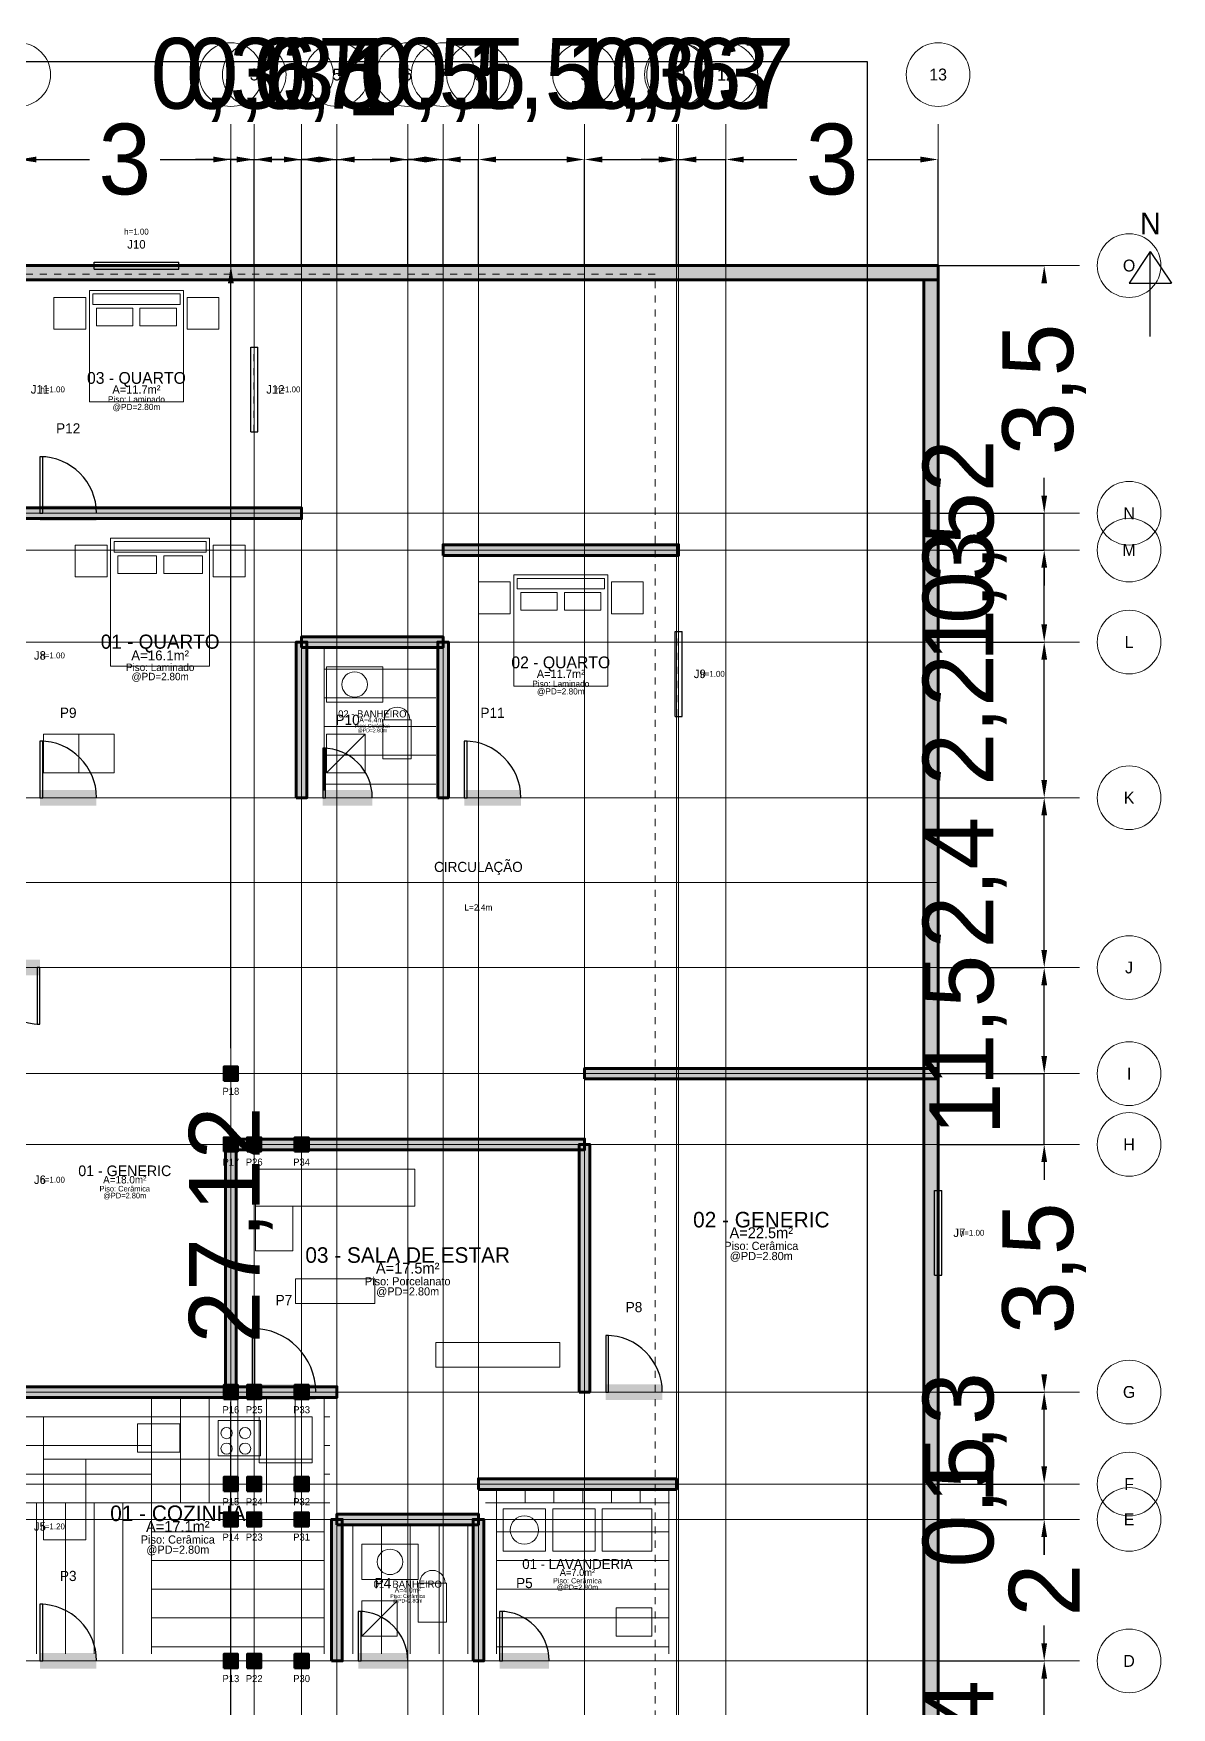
# Model space of a CAD drawing. Header units: metres. Extents: x -5.2 to 19.3, y -5.2 to 35.4.
# Drawn here: x 3.21 to 19.3, y 11.74 to 35.4 of the extents above; entities that cross this region are included whole.
import ezdxf

# ---------------------------------------------------------------- set-up
doc = ezdxf.new("R2010")
doc.units = ezdxf.units.M
doc.linetypes.add('DASHED', pattern=[0.2, 0.1, -0.1])
for name, color, linetype, lineweight in [('ANNOTATIONS', 8, 'Continuous', 13), ('DIMENSIONS', 8, 'Continuous', 13), ('DOORS', 7, 'Continuous', 25), ('FURNITURE', 9, 'Continuous', 13), ('GRID', 9, 'Continuous', 13), ('HATCH', 9, 'Continuous', 13), ('LOT', 8, 'Continuous', 25), ('NORTH', 7, 'Continuous', 25), ('SETBACKS', 9, 'DASHED', 13), ('STRUCTURE', 7, 'Continuous', 50), ('TEXT', 7, 'Continuous', 13), ('WALLS', 7, 'Continuous', 70), ('WINDOWS', 7, 'Continuous', 25)]:
    doc.layers.add(name, color=color, linetype=linetype, lineweight=lineweight)
doc.dimstyles.get("Standard").update_dxf_attribs({"dimtxt": 2.5, "dimasz": 2.5, "dimexe": 1.25, "dimexo": 0.625, "dimtad": 1, "dimcen": 2.5, "dimazin": 3, "dimtfac": 1, "dimtmove": 0, "dimatfit": 3})

# ---------------------------------------------------------------- blocks, each defined once
blk = doc.blocks.new('_CLOSEDFILLED')
at = {"color": 0, "linetype": 'BYBLOCK'}
blk.add_solid([(-1, 0.164), (0, 0), (-1, -0.164)], dxfattribs=at)
blk = doc.blocks.new('*D1')
for p, q in [((3, 32.12), (3, 33.62)), ((3.25, 33.62), (4, 33.62)), ((5, 33.62), (5.75, 33.62)), ((6, 32.12), (6, 33.62))]:
    blk.add_line(p, q)
at = {"layer": 'Defpoints'}
for p in [(3, 33.62), (3, 32.12), (6, 32.12)]:
    blk.add_point(p, dxfattribs=at)
at = {"layer": 'DIMENSIONS', "xscale": 0.25, "yscale": 0.25, "rotation": 180}
blk.add_blockref('_CLOSEDFILLED', (3, 33.62), dxfattribs=at)
at = {"layer": 'DIMENSIONS', "xscale": 0.25, "yscale": 0.25}
blk.add_blockref('_CLOSEDFILLED', (6, 33.62), dxfattribs=at)
at = {"layer": 'DIMENSIONS', "insert": (4.5, 33.62), "char_height": 1, "attachment_point": 5}
blk.add_mtext('3', dxfattribs=at)
blk = doc.blocks.new('*D2')
for p, q in [((5.75, 33.62), (5.5, 33.62)), ((6, 32.12), (6, 33.62)), ((6, 33.62), (6.33, 33.62)), ((6.33, 32.12), (6.33, 33.62)), ((6.58, 33.62), (6.83, 33.62))]:
    blk.add_line(p, q)
at = {"layer": 'Defpoints'}
for p in [(6, 33.62), (6, 32.12), (6.33, 32.12)]:
    blk.add_point(p, dxfattribs=at)
at = {"layer": 'DIMENSIONS', "xscale": 0.25, "yscale": 0.25}
blk.add_blockref('_CLOSEDFILLED', (6, 33.62), dxfattribs=at)
at = {"layer": 'DIMENSIONS', "xscale": 0.25, "yscale": 0.25, "rotation": 180}
blk.add_blockref('_CLOSEDFILLED', (6.33, 33.62), dxfattribs=at)
at = {"layer": 'DIMENSIONS', "insert": (6.165, 34.745), "char_height": 1, "attachment_point": 5}
blk.add_mtext('0,33', dxfattribs=at)
blk = doc.blocks.new('*D3')
for p, q in [((6.08, 33.62), (5.83, 33.62)), ((6.33, 32.12), (6.33, 33.62)), ((6.33, 33.62), (7, 33.62)), ((7, 32.12), (7, 33.62)), ((7.25, 33.62), (7.5, 33.62))]:
    blk.add_line(p, q)
at = {"layer": 'Defpoints'}
for p in [(6.33, 33.62), (6.33, 32.12), (7, 32.12)]:
    blk.add_point(p, dxfattribs=at)
at = {"layer": 'DIMENSIONS', "xscale": 0.25, "yscale": 0.25}
blk.add_blockref('_CLOSEDFILLED', (6.33, 33.62), dxfattribs=at)
at = {"layer": 'DIMENSIONS', "xscale": 0.25, "yscale": 0.25, "rotation": 180}
blk.add_blockref('_CLOSEDFILLED', (7, 33.62), dxfattribs=at)
at = {"layer": 'DIMENSIONS', "insert": (6.665, 34.745), "char_height": 1, "attachment_point": 5}
blk.add_mtext('0,67', dxfattribs=at)
blk = doc.blocks.new('*D4')
for p, q in [((6.75, 33.62), (6.5, 33.62)), ((7, 32.12), (7, 33.62)), ((7, 33.62), (7.5, 33.62)), ((7.5, 32.12), (7.5, 33.62)), ((7.75, 33.62), (8, 33.62))]:
    blk.add_line(p, q)
at = {"layer": 'Defpoints'}
for p in [(7, 33.62), (7, 32.12), (7.5, 32.12)]:
    blk.add_point(p, dxfattribs=at)
at = {"layer": 'DIMENSIONS', "xscale": 0.25, "yscale": 0.25}
blk.add_blockref('_CLOSEDFILLED', (7, 33.62), dxfattribs=at)
at = {"layer": 'DIMENSIONS', "xscale": 0.25, "yscale": 0.25, "rotation": 180}
blk.add_blockref('_CLOSEDFILLED', (7.5, 33.62), dxfattribs=at)
at = {"layer": 'DIMENSIONS', "insert": (7.25, 34.745), "char_height": 1, "attachment_point": 5}
blk.add_mtext('0,5', dxfattribs=at)
blk = doc.blocks.new('*D5')
for p, q in [((7.25, 33.62), (7, 33.62)), ((7.5, 32.12), (7.5, 33.62)), ((7.5, 33.62), (8.5, 33.62)), ((8.5, 32.12), (8.5, 33.62)), ((8.75, 33.62), (9, 33.62))]:
    blk.add_line(p, q)
at = {"layer": 'Defpoints'}
for p in [(7.5, 33.62), (7.5, 32.12), (8.5, 32.12)]:
    blk.add_point(p, dxfattribs=at)
at = {"layer": 'DIMENSIONS', "xscale": 0.25, "yscale": 0.25}
blk.add_blockref('_CLOSEDFILLED', (7.5, 33.62), dxfattribs=at)
at = {"layer": 'DIMENSIONS', "xscale": 0.25, "yscale": 0.25, "rotation": 180}
blk.add_blockref('_CLOSEDFILLED', (8.5, 33.62), dxfattribs=at)
at = {"layer": 'DIMENSIONS', "insert": (8, 34.745), "char_height": 1, "attachment_point": 5}
blk.add_mtext('1', dxfattribs=at)
blk = doc.blocks.new('*D6')
for p, q in [((8.25, 33.62), (8, 33.62)), ((8.5, 32.12), (8.5, 33.62)), ((8.5, 33.62), (9, 33.62)), ((9, 32.12), (9, 33.62)), ((9.25, 33.62), (9.5, 33.62))]:
    blk.add_line(p, q)
at = {"layer": 'Defpoints'}
for p in [(8.5, 33.62), (8.5, 32.12), (9, 32.12)]:
    blk.add_point(p, dxfattribs=at)
at = {"layer": 'DIMENSIONS', "xscale": 0.25, "yscale": 0.25}
blk.add_blockref('_CLOSEDFILLED', (8.5, 33.62), dxfattribs=at)
at = {"layer": 'DIMENSIONS', "xscale": 0.25, "yscale": 0.25, "rotation": 180}
blk.add_blockref('_CLOSEDFILLED', (9, 33.62), dxfattribs=at)
at = {"layer": 'DIMENSIONS', "insert": (8.75, 34.745), "char_height": 1, "attachment_point": 5}
blk.add_mtext('0,5', dxfattribs=at)
blk = doc.blocks.new('*D7')
for p, q in [((8.75, 33.62), (8.5, 33.62)), ((9, 32.12), (9, 33.62)), ((9, 33.62), (9.5, 33.62)), ((9.5, 32.12), (9.5, 33.62)), ((9.75, 33.62), (10, 33.62))]:
    blk.add_line(p, q)
at = {"layer": 'Defpoints'}
for p in [(9, 33.62), (9, 32.12), (9.5, 32.12)]:
    blk.add_point(p, dxfattribs=at)
at = {"layer": 'DIMENSIONS', "xscale": 0.25, "yscale": 0.25}
blk.add_blockref('_CLOSEDFILLED', (9, 33.62), dxfattribs=at)
at = {"layer": 'DIMENSIONS', "xscale": 0.25, "yscale": 0.25, "rotation": 180}
blk.add_blockref('_CLOSEDFILLED', (9.5, 33.62), dxfattribs=at)
at = {"layer": 'DIMENSIONS', "insert": (9.25, 34.745), "char_height": 1, "attachment_point": 5}
blk.add_mtext('0,5', dxfattribs=at)
blk = doc.blocks.new('*D8')
for p, q in [((9.5, 32.12), (9.5, 33.62)), ((9.75, 33.62), (10.75, 33.62)), ((11, 32.12), (11, 33.62))]:
    blk.add_line(p, q)
at = {"layer": 'Defpoints'}
for p in [(9.5, 33.62), (9.5, 32.12), (11, 32.12)]:
    blk.add_point(p, dxfattribs=at)
at = {"layer": 'DIMENSIONS', "xscale": 0.25, "yscale": 0.25, "rotation": 180}
blk.add_blockref('_CLOSEDFILLED', (9.5, 33.62), dxfattribs=at)
at = {"layer": 'DIMENSIONS', "xscale": 0.25, "yscale": 0.25}
blk.add_blockref('_CLOSEDFILLED', (11, 33.62), dxfattribs=at)
at = {"layer": 'DIMENSIONS', "insert": (10.25, 34.745), "char_height": 1, "attachment_point": 5}
blk.add_mtext('1,5', dxfattribs=at)
blk = doc.blocks.new('*D9')
for p, q in [((11, 32.12), (11, 33.62)), ((11.25, 33.62), (12.05, 33.62)), ((12.3, 32.12), (12.3, 33.62))]:
    blk.add_line(p, q)
at = {"layer": 'Defpoints'}
for p in [(11, 33.62), (11, 32.12), (12.3, 32.12)]:
    blk.add_point(p, dxfattribs=at)
at = {"layer": 'DIMENSIONS', "xscale": 0.25, "yscale": 0.25, "rotation": 180}
blk.add_blockref('_CLOSEDFILLED', (11, 33.62), dxfattribs=at)
at = {"layer": 'DIMENSIONS', "xscale": 0.25, "yscale": 0.25}
blk.add_blockref('_CLOSEDFILLED', (12.3, 33.62), dxfattribs=at)
at = {"layer": 'DIMENSIONS', "insert": (11.65, 34.745), "char_height": 1, "attachment_point": 5}
blk.add_mtext('1,3', dxfattribs=at)
blk = doc.blocks.new('*D10')
for p, q in [((12.05, 33.62), (11.8, 33.62)), ((12.3, 32.12), (12.3, 33.62)), ((12.3, 33.62), (12.33, 33.62)), ((12.33, 32.12), (12.33, 33.62)), ((12.58, 33.62), (12.83, 33.62))]:
    blk.add_line(p, q)
at = {"layer": 'Defpoints'}
for p in [(12.3, 33.62), (12.3, 32.12), (12.33, 32.12)]:
    blk.add_point(p, dxfattribs=at)
at = {"layer": 'DIMENSIONS', "xscale": 0.25, "yscale": 0.25}
blk.add_blockref('_CLOSEDFILLED', (12.3, 33.62), dxfattribs=at)
at = {"layer": 'DIMENSIONS', "xscale": 0.25, "yscale": 0.25, "rotation": 180}
blk.add_blockref('_CLOSEDFILLED', (12.33, 33.62), dxfattribs=at)
at = {"layer": 'DIMENSIONS', "insert": (12.315, 34.745), "char_height": 1, "attachment_point": 5}
blk.add_mtext('0,03', dxfattribs=at)
blk = doc.blocks.new('*D11')
for p, q in [((12.08, 33.62), (11.83, 33.62)), ((12.33, 32.12), (12.33, 33.62)), ((12.33, 33.62), (13, 33.62)), ((13, 32.12), (13, 33.62)), ((13.25, 33.62), (13.5, 33.62))]:
    blk.add_line(p, q)
at = {"layer": 'Defpoints'}
for p in [(12.33, 33.62), (12.33, 32.12), (13, 32.12)]:
    blk.add_point(p, dxfattribs=at)
at = {"layer": 'DIMENSIONS', "xscale": 0.25, "yscale": 0.25}
blk.add_blockref('_CLOSEDFILLED', (12.33, 33.62), dxfattribs=at)
at = {"layer": 'DIMENSIONS', "xscale": 0.25, "yscale": 0.25, "rotation": 180}
blk.add_blockref('_CLOSEDFILLED', (13, 33.62), dxfattribs=at)
at = {"layer": 'DIMENSIONS', "insert": (12.665, 34.745), "char_height": 1, "attachment_point": 5}
blk.add_mtext('0,67', dxfattribs=at)
blk = doc.blocks.new('*D12')
for p, q in [((13, 32.12), (13, 33.62)), ((13.25, 33.62), (14, 33.62)), ((15, 33.62), (15.75, 33.62)), ((16, 32.12), (16, 33.62))]:
    blk.add_line(p, q)
at = {"layer": 'Defpoints'}
for p in [(13, 33.62), (13, 32.12), (16, 32.12)]:
    blk.add_point(p, dxfattribs=at)
at = {"layer": 'DIMENSIONS', "xscale": 0.25, "yscale": 0.25, "rotation": 180}
blk.add_blockref('_CLOSEDFILLED', (13, 33.62), dxfattribs=at)
at = {"layer": 'DIMENSIONS', "xscale": 0.25, "yscale": 0.25}
blk.add_blockref('_CLOSEDFILLED', (16, 33.62), dxfattribs=at)
at = {"layer": 'DIMENSIONS', "insert": (14.5, 33.62), "char_height": 1, "attachment_point": 5}
blk.add_mtext('3', dxfattribs=at)
blk = doc.blocks.new('*D15')
for p, q in [((16, 12.4), (17.5, 12.4)), ((17.5, 10.25), (17.5, 12.15)), ((16, 10), (17.5, 10))]:
    blk.add_line(p, q)
at = {"layer": 'Defpoints'}
for p in [(16, 12.4), (16, 10), (17.5, 10)]:
    blk.add_point(p, dxfattribs=at)
at = {"layer": 'DIMENSIONS', "xscale": 0.25, "yscale": 0.25}
for p, rotation in [((17.5, 12.4), 90), ((17.5, 10), 270)]:
    blk.add_blockref('_CLOSEDFILLED', p, dxfattribs=dict(at, rotation=rotation))
at = {"layer": 'DIMENSIONS', "insert": (16.375, 11.2), "char_height": 1, "attachment_point": 5, "rotation": 90}
blk.add_mtext('2,4', dxfattribs=at)
blk = doc.blocks.new('*D16')
for p, q in [((16, 14.4), (17.5, 14.4)), ((17.5, 13.9), (17.5, 14.15)), ((17.5, 12.65), (17.5, 12.9)), ((16, 12.4), (17.5, 12.4))]:
    blk.add_line(p, q)
at = {"layer": 'Defpoints'}
for p in [(16, 14.4), (16, 12.4), (17.5, 12.4)]:
    blk.add_point(p, dxfattribs=at)
at = {"layer": 'DIMENSIONS', "xscale": 0.25, "yscale": 0.25}
for p, rotation in [((17.5, 14.4), 90), ((17.5, 12.4), 270)]:
    blk.add_blockref('_CLOSEDFILLED', p, dxfattribs=dict(at, rotation=rotation))
at = {"layer": 'DIMENSIONS', "insert": (17.5, 13.4), "char_height": 1, "attachment_point": 5, "rotation": 90}
blk.add_mtext('2', dxfattribs=at)
blk = doc.blocks.new('*D17')
for p, q in [((17.5, 15.15), (17.5, 15.4)), ((16, 14.9), (17.5, 14.9)), ((17.5, 14.4), (17.5, 14.9)), ((16, 14.4), (17.5, 14.4)), ((17.5, 14.15), (17.5, 13.9))]:
    blk.add_line(p, q)
at = {"layer": 'Defpoints'}
for p in [(16, 14.9), (16, 14.4), (17.5, 14.4)]:
    blk.add_point(p, dxfattribs=at)
at = {"layer": 'DIMENSIONS', "xscale": 0.25, "yscale": 0.25}
for p, rotation in [((17.5, 14.9), 270), ((17.5, 14.4), 90)]:
    blk.add_blockref('_CLOSEDFILLED', p, dxfattribs=dict(at, rotation=rotation))
at = {"layer": 'DIMENSIONS', "insert": (16.375, 14.65), "char_height": 1, "attachment_point": 5, "rotation": 90}
blk.add_mtext('0,5', dxfattribs=at)
blk = doc.blocks.new('*D18')
for p, q in [((16, 16.2), (17.5, 16.2)), ((17.5, 15.15), (17.5, 15.95)), ((16, 14.9), (17.5, 14.9))]:
    blk.add_line(p, q)
at = {"layer": 'Defpoints'}
for p in [(16, 16.2), (16, 14.9), (17.5, 14.9)]:
    blk.add_point(p, dxfattribs=at)
at = {"layer": 'DIMENSIONS', "xscale": 0.25, "yscale": 0.25}
for p, rotation in [((17.5, 16.2), 90), ((17.5, 14.9), 270)]:
    blk.add_blockref('_CLOSEDFILLED', p, dxfattribs=dict(at, rotation=rotation))
at = {"layer": 'DIMENSIONS', "insert": (16.375, 15.55), "char_height": 1, "attachment_point": 5, "rotation": 90}
blk.add_mtext('1,3', dxfattribs=at)
blk = doc.blocks.new('*D19')
for p, q in [((16, 19.7), (17.5, 19.7)), ((16, 16.2), (17.5, 16.2))]:
    blk.add_line(p, q)
at = {"layer": 'Defpoints'}
for p in [(16, 19.7), (16, 16.2), (17.5, 16.2)]:
    blk.add_point(p, dxfattribs=at)
at = {"layer": 'DIMENSIONS', "xscale": 0.25, "yscale": 0.25}
for p, rotation in [((17.5, 19.7), 90), ((17.5, 16.2), 270)]:
    blk.add_blockref('_CLOSEDFILLED', p, dxfattribs=dict(at, rotation=rotation))
at = {"layer": 'DIMENSIONS', "insert": (17.5, 17.95), "char_height": 1, "attachment_point": 5, "rotation": 90}
blk.add_mtext('3,5', dxfattribs=at)
blk = doc.blocks.new('*D20')
for p, q in [((17.5, 20.95), (17.5, 21.2)), ((16, 20.7), (17.5, 20.7)), ((17.5, 19.7), (17.5, 20.7)), ((16, 19.7), (17.5, 19.7)), ((17.5, 19.45), (17.5, 19.2))]:
    blk.add_line(p, q)
at = {"layer": 'Defpoints'}
for p in [(16, 20.7), (16, 19.7), (17.5, 19.7)]:
    blk.add_point(p, dxfattribs=at)
at = {"layer": 'DIMENSIONS', "xscale": 0.25, "yscale": 0.25}
for p, rotation in [((17.5, 20.7), 270), ((17.5, 19.7), 90)]:
    blk.add_blockref('_CLOSEDFILLED', p, dxfattribs=dict(at, rotation=rotation))
at = {"layer": 'DIMENSIONS', "insert": (16.375, 20.2), "char_height": 1, "attachment_point": 5, "rotation": 90}
blk.add_mtext('1', dxfattribs=at)
blk = doc.blocks.new('*D21')
for p, q in [((16, 22.2), (17.5, 22.2)), ((17.5, 20.95), (17.5, 21.95)), ((16, 20.7), (17.5, 20.7))]:
    blk.add_line(p, q)
at = {"layer": 'Defpoints'}
for p in [(16, 22.2), (16, 20.7), (17.5, 20.7)]:
    blk.add_point(p, dxfattribs=at)
at = {"layer": 'DIMENSIONS', "xscale": 0.25, "yscale": 0.25}
for p, rotation in [((17.5, 22.2), 90), ((17.5, 20.7), 270)]:
    blk.add_blockref('_CLOSEDFILLED', p, dxfattribs=dict(at, rotation=rotation))
at = {"layer": 'DIMENSIONS', "insert": (16.375, 21.45), "char_height": 1, "attachment_point": 5, "rotation": 90}
blk.add_mtext('1,5', dxfattribs=at)
blk = doc.blocks.new('*D22')
for p, q in [((16, 24.6), (17.5, 24.6)), ((17.5, 22.45), (17.5, 24.35)), ((16, 22.2), (17.5, 22.2))]:
    blk.add_line(p, q)
at = {"layer": 'Defpoints'}
for p in [(16, 24.6), (16, 22.2), (17.5, 22.2)]:
    blk.add_point(p, dxfattribs=at)
at = {"layer": 'DIMENSIONS', "xscale": 0.25, "yscale": 0.25}
for p, rotation in [((17.5, 24.6), 90), ((17.5, 22.2), 270)]:
    blk.add_blockref('_CLOSEDFILLED', p, dxfattribs=dict(at, rotation=rotation))
at = {"layer": 'DIMENSIONS', "insert": (16.375, 23.4), "char_height": 1, "attachment_point": 5, "rotation": 90}
blk.add_mtext('2,4', dxfattribs=at)
blk = doc.blocks.new('*D23')
for p, q in [((16, 26.8), (17.5, 26.8)), ((17.5, 24.85), (17.5, 26.55)), ((16, 24.6), (17.5, 24.6))]:
    blk.add_line(p, q)
at = {"layer": 'Defpoints'}
for p in [(16, 26.8), (16, 24.6), (17.5, 24.6)]:
    blk.add_point(p, dxfattribs=at)
at = {"layer": 'DIMENSIONS', "xscale": 0.25, "yscale": 0.25}
for p, rotation in [((17.5, 26.8), 90), ((17.5, 24.6), 270)]:
    blk.add_blockref('_CLOSEDFILLED', p, dxfattribs=dict(at, rotation=rotation))
at = {"layer": 'DIMENSIONS', "insert": (16.375, 25.7), "char_height": 1, "attachment_point": 5, "rotation": 90}
blk.add_mtext('2,2', dxfattribs=at)
blk = doc.blocks.new('*D24')
for p, q in [((16, 28.1), (17.5, 28.1)), ((17.5, 27.05), (17.5, 27.85)), ((16, 26.8), (17.5, 26.8))]:
    blk.add_line(p, q)
at = {"layer": 'Defpoints'}
for p in [(16, 28.1), (16, 26.8), (17.5, 26.8)]:
    blk.add_point(p, dxfattribs=at)
at = {"layer": 'DIMENSIONS', "xscale": 0.25, "yscale": 0.25}
for p, rotation in [((17.5, 28.1), 90), ((17.5, 26.8), 270)]:
    blk.add_blockref('_CLOSEDFILLED', p, dxfattribs=dict(at, rotation=rotation))
at = {"layer": 'DIMENSIONS', "insert": (16.375, 27.45), "char_height": 1, "attachment_point": 5, "rotation": 90}
blk.add_mtext('1,3', dxfattribs=at)
blk = doc.blocks.new('*D25')
for p, q in [((17.5, 28.87), (17.5, 29.12)), ((16, 28.62), (17.5, 28.62)), ((17.5, 28.1), (17.5, 28.62)), ((16, 28.1), (17.5, 28.1)), ((17.5, 27.85), (17.5, 27.6))]:
    blk.add_line(p, q)
at = {"layer": 'Defpoints'}
for p in [(16, 28.62), (16, 28.1), (17.5, 28.1)]:
    blk.add_point(p, dxfattribs=at)
at = {"layer": 'DIMENSIONS', "xscale": 0.25, "yscale": 0.25}
for p, rotation in [((17.5, 28.62), 270), ((17.5, 28.1), 90)]:
    blk.add_blockref('_CLOSEDFILLED', p, dxfattribs=dict(at, rotation=rotation))
at = {"layer": 'DIMENSIONS', "insert": (16.375, 28.36), "char_height": 1, "attachment_point": 5, "rotation": 90}
blk.add_mtext('0,52', dxfattribs=at)
blk = doc.blocks.new('*D26')
for p, q in [((16, 32.12), (17.5, 32.12)), ((16, 28.62), (17.5, 28.62))]:
    blk.add_line(p, q)
at = {"layer": 'Defpoints'}
for p in [(16, 32.12), (16, 28.62), (17.5, 28.62)]:
    blk.add_point(p, dxfattribs=at)
at = {"layer": 'DIMENSIONS', "xscale": 0.25, "yscale": 0.25}
for p, rotation in [((17.5, 32.12), 90), ((17.5, 28.62), 270)]:
    blk.add_blockref('_CLOSEDFILLED', p, dxfattribs=dict(at, rotation=rotation))
at = {"layer": 'DIMENSIONS', "insert": (17.5, 30.37), "char_height": 1, "attachment_point": 5, "rotation": 90}
blk.add_mtext('3,5', dxfattribs=at)
blk = doc.blocks.new('*D28')
for p, q in [((3, 32.12), (6, 32.12)), ((6, 21.06), (6, 31.87)), ((6, 5.25), (6, 16.06)), ((3, 5), (6, 5))]:
    blk.add_line(p, q)
at = {"layer": 'Defpoints'}
for p in [(3, 32.12), (3, 5), (6, 5)]:
    blk.add_point(p, dxfattribs=at)
at = {"layer": 'DIMENSIONS', "xscale": 0.25, "yscale": 0.25}
for p, rotation in [((6, 32.12), 90), ((6, 5), 270)]:
    blk.add_blockref('_CLOSEDFILLED', p, dxfattribs=dict(at, rotation=rotation))
at = {"layer": 'DIMENSIONS', "insert": (6, 18.56), "char_height": 1, "attachment_point": 5, "rotation": 90}
blk.add_mtext('27,12', dxfattribs=at)

msp = doc.modelspace()

# ---------------------------------------------------------------- hatches: boundary and pattern name
at = {"layer": 'DOORS'}
h = msp.add_hatch(color=7, dxfattribs=at)
h.dxf.hatch_style = 1
h.paths.add_polyline_path([(3.3, 28.51), (4.1, 28.51), (4.1, 28.73), (3.3, 28.73)])
h = msp.add_hatch(color=7, dxfattribs=at)
h.dxf.hatch_style = 1
h.paths.add_polyline_path([(3.3, 24.49), (4.1, 24.49), (4.1, 24.71), (3.3, 24.71)])
h = msp.add_hatch(color=7, dxfattribs=at)
h.dxf.hatch_style = 1
h.paths.add_polyline_path([(7.3, 24.49), (8, 24.49), (8, 24.71), (7.3, 24.71)])
h = msp.add_hatch(color=7, dxfattribs=at)
h.dxf.hatch_style = 1
h.paths.add_polyline_path([(9.3, 24.49), (10.1, 24.49), (10.1, 24.71), (9.3, 24.71)])
h = msp.add_hatch(color=7, dxfattribs=at)
h.dxf.hatch_style = 1
h.paths.add_polyline_path([(2.5, 22.09), (3.3, 22.09), (3.3, 22.31), (2.5, 22.31)])
h = msp.add_hatch(color=7, dxfattribs=at)
h.dxf.hatch_style = 1
h.paths.add_polyline_path([(6.3, 16.09), (7.2, 16.09), (7.2, 16.31), (6.3, 16.31)])
h = msp.add_hatch(color=7, dxfattribs=at)
h.dxf.hatch_style = 1
h.paths.add_polyline_path([(11.3, 16.09), (12.1, 16.09), (12.1, 16.31), (11.3, 16.31)])
h = msp.add_hatch(color=7, dxfattribs=at)
h.dxf.hatch_style = 1
h.paths.add_polyline_path([(3.3, 12.29), (4.1, 12.29), (4.1, 12.51), (3.3, 12.51)])
h = msp.add_hatch(color=7, dxfattribs=at)
h.dxf.hatch_style = 1
h.paths.add_polyline_path([(7.8, 12.29), (8.5, 12.29), (8.5, 12.51), (7.8, 12.51)])
h = msp.add_hatch(color=7, dxfattribs=at)
h.dxf.hatch_style = 1
h.paths.add_polyline_path([(9.8, 12.29), (10.5, 12.29), (10.5, 12.51), (9.8, 12.51)])
at = {"layer": 'HATCH'}
h = msp.add_hatch(dxfattribs=at)
h.set_pattern_fill('AR-PARQ1', scale=0.008)
h.paths.add_polyline_path([(7.1, 24.7), (8.9, 24.7), (8.9, 26.7), (7.1, 26.7)])
h = msp.add_hatch(dxfattribs=at)
h.set_pattern_fill('AR-PARQ1', scale=0.008)
h.paths.add_polyline_path([(3.1, 12.5), (7.4, 12.5), (7.4, 16.1), (3.1, 16.1)])
h = msp.add_hatch(dxfattribs=at)
h.set_pattern_fill('AR-PARQ1', scale=0.008)
h.paths.add_polyline_path([(9.6, 12.5), (12.2, 12.5), (12.2, 14.8), (9.6, 14.8)])
h = msp.add_hatch(dxfattribs=at)
h.set_pattern_fill('AR-PARQ1', scale=0.008)
h.paths.add_polyline_path([(7.6, 12.5), (9.4, 12.5), (9.4, 14.3), (7.6, 14.3)])
at = {"layer": 'STRUCTURE'}
h = msp.add_hatch(color=7, dxfattribs=at)
h.dxf.hatch_style = 1
h.paths.add_polyline_path([(5.9, 20.6), (6.1, 20.6), (6.1, 20.8), (5.9, 20.8)])
h = msp.add_hatch(color=7, dxfattribs=at)
h.dxf.hatch_style = 1
h.paths.add_polyline_path([(5.9, 19.6), (6.1, 19.6), (6.1, 19.8), (5.9, 19.8)])
h = msp.add_hatch(color=7, dxfattribs=at)
h.dxf.hatch_style = 1
h.paths.add_polyline_path([(6.23, 19.6), (6.43, 19.6), (6.43, 19.8), (6.23, 19.8)])
h = msp.add_hatch(color=7, dxfattribs=at)
h.dxf.hatch_style = 1
h.paths.add_polyline_path([(6.9, 19.6), (7.1, 19.6), (7.1, 19.8), (6.9, 19.8)])
h = msp.add_hatch(color=7, dxfattribs=at)
h.dxf.hatch_style = 1
h.paths.add_polyline_path([(5.9, 16.1), (6.1, 16.1), (6.1, 16.3), (5.9, 16.3)])
h = msp.add_hatch(color=7, dxfattribs=at)
h.dxf.hatch_style = 1
h.paths.add_polyline_path([(6.23, 16.1), (6.43, 16.1), (6.43, 16.3), (6.23, 16.3)])
h = msp.add_hatch(color=7, dxfattribs=at)
h.dxf.hatch_style = 1
h.paths.add_polyline_path([(6.9, 16.1), (7.1, 16.1), (7.1, 16.3), (6.9, 16.3)])
h = msp.add_hatch(color=7, dxfattribs=at)
h.dxf.hatch_style = 1
h.paths.add_polyline_path([(5.9, 14.8), (6.1, 14.8), (6.1, 15), (5.9, 15)])
h = msp.add_hatch(color=7, dxfattribs=at)
h.dxf.hatch_style = 1
h.paths.add_polyline_path([(6.23, 14.8), (6.43, 14.8), (6.43, 15), (6.23, 15)])
h = msp.add_hatch(color=7, dxfattribs=at)
h.dxf.hatch_style = 1
h.paths.add_polyline_path([(6.9, 14.8), (7.1, 14.8), (7.1, 15), (6.9, 15)])
h = msp.add_hatch(color=7, dxfattribs=at)
h.dxf.hatch_style = 1
h.paths.add_polyline_path([(5.9, 14.3), (6.1, 14.3), (6.1, 14.5), (5.9, 14.5)])
h = msp.add_hatch(color=7, dxfattribs=at)
h.dxf.hatch_style = 1
h.paths.add_polyline_path([(6.23, 14.3), (6.43, 14.3), (6.43, 14.5), (6.23, 14.5)])
h = msp.add_hatch(color=7, dxfattribs=at)
h.dxf.hatch_style = 1
h.paths.add_polyline_path([(6.9, 14.3), (7.1, 14.3), (7.1, 14.5), (6.9, 14.5)])
h = msp.add_hatch(color=7, dxfattribs=at)
h.dxf.hatch_style = 1
h.paths.add_polyline_path([(5.9, 12.3), (6.1, 12.3), (6.1, 12.5), (5.9, 12.5)])
h = msp.add_hatch(color=7, dxfattribs=at)
h.dxf.hatch_style = 1
h.paths.add_polyline_path([(6.23, 12.3), (6.43, 12.3), (6.43, 12.5), (6.23, 12.5)])
h = msp.add_hatch(color=7, dxfattribs=at)
h.dxf.hatch_style = 1
h.paths.add_polyline_path([(6.9, 12.3), (7.1, 12.3), (7.1, 12.5), (6.9, 12.5)])
at = {"layer": 'WALLS'}
h = msp.add_hatch(color=7, dxfattribs=at)
h.dxf.hatch_style = 1
h.paths.add_polyline_path([(3, 31.92), (16, 31.92), (16, 32.12), (3, 32.12)])
h = msp.add_hatch(color=7, dxfattribs=at)
h.dxf.hatch_style = 1
h.paths.add_polyline_path([(15.8, 5.2), (16, 5.2), (16, 31.92), (15.8, 31.92)])
h = msp.add_hatch(color=7, dxfattribs=at)
h.dxf.hatch_style = 1
h.paths.add_polyline_path([(3, 28.545), (7, 28.545), (7, 28.695), (3, 28.695)])
h = msp.add_hatch(color=7, dxfattribs=at)
h.dxf.hatch_style = 1
h.paths.add_polyline_path([(9, 28.025), (12.33, 28.025), (12.33, 28.175), (9, 28.175)])
h = msp.add_hatch(color=7, dxfattribs=at)
h.dxf.hatch_style = 1
h.paths.add_polyline_path([(6.925, 24.6), (7.075, 24.6), (7.075, 26.8), (6.925, 26.8)])
h = msp.add_hatch(color=7, dxfattribs=at)
h.dxf.hatch_style = 1
h.paths.add_polyline_path([(7, 26.725), (9, 26.725), (9, 26.875), (7, 26.875)])
h = msp.add_hatch(color=7, dxfattribs=at)
h.dxf.hatch_style = 1
h.paths.add_polyline_path([(8.925, 24.6), (9.075, 24.6), (9.075, 26.8), (8.925, 26.8)])
h = msp.add_hatch(color=7, dxfattribs=at)
h.dxf.hatch_style = 1
h.paths.add_polyline_path([(11, 20.625), (16, 20.625), (16, 20.775), (11, 20.775)])
h = msp.add_hatch(color=7, dxfattribs=at)
h.dxf.hatch_style = 1
h.paths.add_polyline_path([(5.925, 16.2), (6.075, 16.2), (6.075, 19.7), (5.925, 19.7)])
h = msp.add_hatch(color=7, dxfattribs=at)
h.dxf.hatch_style = 1
h.paths.add_polyline_path([(6, 19.625), (11, 19.625), (11, 19.775), (6, 19.775)])
h = msp.add_hatch(color=7, dxfattribs=at)
h.dxf.hatch_style = 1
h.paths.add_polyline_path([(10.925, 16.2), (11.075, 16.2), (11.075, 19.7), (10.925, 19.7)])
h = msp.add_hatch(color=7, dxfattribs=at)
h.dxf.hatch_style = 1
h.paths.add_polyline_path([(3, 16.125), (7.5, 16.125), (7.5, 16.275), (3, 16.275)])
h = msp.add_hatch(color=7, dxfattribs=at)
h.dxf.hatch_style = 1
h.paths.add_polyline_path([(9.5, 14.825), (12.3, 14.825), (12.3, 14.975), (9.5, 14.975)])
h = msp.add_hatch(color=7, dxfattribs=at)
h.dxf.hatch_style = 1
h.paths.add_polyline_path([(7.5, 14.325), (9.5, 14.325), (9.5, 14.475), (7.5, 14.475)])
h = msp.add_hatch(color=7, dxfattribs=at)
h.dxf.hatch_style = 1
h.paths.add_polyline_path([(7.425, 12.4), (7.575, 12.4), (7.575, 14.4), (7.425, 14.4)])
h = msp.add_hatch(color=7, dxfattribs=at)
h.dxf.hatch_style = 1
h.paths.add_polyline_path([(9.425, 12.4), (9.575, 12.4), (9.575, 14.4), (9.425, 14.4)])

# ---------------------------------------------------------------- linework, layer by layer
at = {"layer": 'DOORS'}
for points in [[(3.3, 28.62), (3.34, 28.62), (3.34, 29.42), (3.3, 29.42)], [(3.3, 24.6), (3.34, 24.6), (3.34, 25.4), (3.3, 25.4)], [(9.3, 24.6), (9.34, 24.6), (9.34, 25.4), (9.3, 25.4)], [(7.3, 24.6), (7.34, 24.6), (7.34, 25.3), (7.3, 25.3)], [(3.26, 21.4), (3.3, 21.4), (3.3, 22.2), (3.26, 22.2)], [(6.3, 16.2), (6.34, 16.2), (6.34, 17.1), (6.3, 17.1)], [(11.3, 16.2), (11.34, 16.2), (11.34, 17), (11.3, 17)], [(3.3, 12.4), (3.34, 12.4), (3.34, 13.2), (3.3, 13.2)], [(7.8, 12.4), (7.84, 12.4), (7.84, 13.1), (7.8, 13.1)], [(9.8, 12.4), (9.84, 12.4), (9.84, 13.1), (9.8, 13.1)]]:
    msp.add_lwpolyline(points, close=True, dxfattribs=at)
for centre, radius, start, end in [((3.3, 28.62), 0.8, 0, 90), ((3.3, 24.6), 0.8, 0, 90), ((9.3, 24.6), 0.8, 0, 90), ((7.3, 24.6), 0.7, 0, 90), ((3.3, 22.2), 0.8, 180, 270), ((6.3, 16.2), 0.9, 0, 90), ((11.3, 16.2), 0.8, 0, 90), ((3.3, 12.4), 0.8, 0, 90), ((7.8, 12.4), 0.7, 0, 90), ((9.8, 12.4), 0.7, 0, 90)]:
    msp.add_arc(centre, radius, start, end, dxfattribs=at)
at = {"layer": 'FURNITURE'}
for p, q in [((3.85, 24.95), (3.85, 25.5)), ((7.35, 24.95), (7.9, 25.5)), ((7.85, 12.75), (8.35, 13.25))]:
    msp.add_line(p, q, dxfattribs=at)
for points in [[(3.999, 30.195), (5.331, 30.195), (5.331, 31.77), (3.999, 31.77)], [(4.049, 31.57), (5.281, 31.57), (5.281, 31.72), (4.049, 31.72)], [(3.499, 31.22), (3.949, 31.22), (3.949, 31.67), (3.499, 31.67)], [(4.099, 31.27), (4.615, 31.27), (4.615, 31.52), (4.099, 31.52)], [(4.715, 31.27), (5.231, 31.27), (5.231, 31.52), (4.715, 31.52)], [(5.381, 31.22), (5.831, 31.22), (5.831, 31.67), (5.381, 31.67)], [(3.8, 27.72), (4.25, 27.72), (4.25, 28.17), (3.8, 28.17)], [(4.3, 26.461), (5.7, 26.461), (5.7, 28.27), (4.3, 28.27)], [(4.35, 28.07), (5.65, 28.07), (5.65, 28.22), (4.35, 28.22)], [(5.75, 27.72), (6.2, 27.72), (6.2, 28.17), (5.75, 28.17)], [(4.4, 27.77), (4.95, 27.77), (4.95, 28.02), (4.4, 28.02)], [(5.05, 27.77), (5.6, 27.77), (5.6, 28.02), (5.05, 28.02)], [(9.999, 26.175), (11.331, 26.175), (11.331, 27.75), (9.999, 27.75)], [(10.049, 27.55), (11.281, 27.55), (11.281, 27.7), (10.049, 27.7)], [(9.499, 27.2), (9.949, 27.2), (9.949, 27.65), (9.499, 27.65)], [(10.099, 27.25), (10.615, 27.25), (10.615, 27.5), (10.099, 27.5)], [(10.715, 27.25), (11.231, 27.25), (11.231, 27.5), (10.715, 27.5)], [(11.381, 27.2), (11.831, 27.2), (11.831, 27.65), (11.381, 27.65)], [(7.35, 25.95), (8.15, 25.95), (8.15, 26.45), (7.35, 26.45)], [(8.15, 25.15), (8.55, 25.15), (8.55, 25.7), (8.15, 25.7)], [(3.35, 24.95), (4.35, 24.95), (4.35, 25.5), (3.35, 25.5)], [(7.35, 24.95), (7.9, 24.95), (7.9, 25.5), (7.35, 25.5)], [(6.35, 18.825), (8.6, 18.825), (8.6, 19.35), (6.35, 19.35)], [(6.35, 18.195), (6.875, 18.195), (6.875, 18.825), (6.35, 18.825)], [(6.912, 17.45), (8.037, 17.45), (8.037, 17.8), (6.912, 17.8)], [(8.9, 16.55), (10.65, 16.55), (10.65, 16.9), (8.9, 16.9)], [(3.35, 15.25), (7.15, 15.25), (7.15, 15.85), (3.35, 15.85)], [(4.68, 15.35), (5.28, 15.35), (5.28, 15.75), (4.68, 15.75)], [(5.82, 15.3), (6.42, 15.3), (6.42, 15.8), (5.82, 15.8)], [(6.4, 15.2), (7.15, 15.2), (7.15, 15.85), (6.4, 15.85)], [(3.35, 14.11), (3.95, 14.11), (3.95, 15.25), (3.35, 15.25)], [(9.85, 13.95), (10.45, 13.95), (10.45, 14.55), (9.85, 14.55)], [(10.55, 13.95), (11.15, 13.95), (11.15, 14.55), (10.55, 14.55)], [(11.25, 13.95), (11.95, 13.95), (11.95, 14.55), (11.25, 14.55)], [(7.85, 13.55), (8.65, 13.55), (8.65, 14.05), (7.85, 14.05)], [(8.65, 12.95), (9.05, 12.95), (9.05, 13.5), (8.65, 13.5)], [(7.85, 12.75), (8.35, 12.75), (8.35, 13.25), (7.85, 13.25)], [(11.45, 12.75), (11.95, 12.75), (11.95, 13.15), (11.45, 13.15)]]:
    msp.add_lwpolyline(points, close=True, dxfattribs=at)
for centre, radius, end in [((7.75, 26.2), 0.18, 360), ((8.35, 25.7), 0.18, 180), ((5.94, 15.62), 0.08, 360), ((6.2, 15.62), 0.08, 360), ((5.94, 15.4), 0.08, 360), ((6.2, 15.4), 0.08, 360), ((10.15, 14.25), 0.2, 360), ((8.25, 13.8), 0.18, 360), ((8.85, 13.5), 0.18, 180)]:
    msp.add_arc(centre, radius, 0, end, dxfattribs=at)
at = {"layer": 'GRID'}
for p, q in [((6, 3), (6, 34.12)), ((6.33, 3), (6.33, 34.12)), ((7, 3), (7, 34.12)), ((7.5, 3), (7.5, 34.12)), ((8.5, 3), (8.5, 34.12)), ((9, 3), (9, 34.12)), ((9.5, 3), (9.5, 34.12)), ((11, 3), (11, 34.12)), ((12.3, 3), (12.3, 34.12)), ((12.33, 3), (12.33, 34.12)), ((13, 3), (13, 34.12)), ((16, 3), (16, 34.12)), ((1, 32.12), (18, 32.12)), ((1, 28.62), (18, 28.62)), ((1, 28.1), (18, 28.1)), ((1, 26.8), (18, 26.8)), ((1, 24.6), (18, 24.6)), ((3, 23.4), (16, 23.4)), ((1, 22.2), (18, 22.2)), ((1, 20.7), (18, 20.7)), ((1, 19.7), (18, 19.7)), ((1, 16.2), (18, 16.2)), ((1, 14.9), (18, 14.9)), ((1, 14.4), (18, 14.4)), ((1, 12.4), (18, 12.4))]:
    msp.add_line(p, q, dxfattribs=at)
for centre in [(3, 34.82), (6, 34.82), (6.33, 34.82), (7, 34.82), (7.5, 34.82), (8.5, 34.82), (9, 34.82), (9.5, 34.82), (11, 34.82), (12.3, 34.82), (12.33, 34.82), (13, 34.82), (16, 34.82), (18.7, 32.12), (18.7, 28.62), (18.7, 28.1), (18.7, 26.8), (18.7, 24.6), (18.7, 22.2), (18.7, 20.7), (18.7, 19.7), (18.7, 16.2), (18.7, 14.9), (18.7, 14.4), (18.7, 12.4)]:
    msp.add_circle(centre, 0.45, dxfattribs=at)
at = {"layer": 'LOT'}
msp.add_lwpolyline([(0, 0), (15, 0), (15, 35), (0, 35)], close=True, dxfattribs=at)
at = {"layer": 'NORTH'}
for p, q in [((19, 32.32), (18.7, 31.87)), ((19, 31.12), (19, 32.32)), ((19, 32.32), (19.3, 31.87)), ((18.7, 31.87), (19.3, 31.87))]:
    msp.add_line(p, q, dxfattribs=at)
at = {"layer": 'SETBACKS'}
msp.add_lwpolyline([(3, 5), (12, 5), (12, 32), (3, 32)], close=True, dxfattribs=at)
at = {"layer": 'STRUCTURE'}
for points in [[(5.9, 20.6), (6.1, 20.6), (6.1, 20.8), (5.9, 20.8)], [(5.9, 19.6), (6.1, 19.6), (6.1, 19.8), (5.9, 19.8)], [(6.23, 19.6), (6.43, 19.6), (6.43, 19.8), (6.23, 19.8)], [(6.9, 19.6), (7.1, 19.6), (7.1, 19.8), (6.9, 19.8)], [(5.9, 16.1), (6.1, 16.1), (6.1, 16.3), (5.9, 16.3)], [(6.23, 16.1), (6.43, 16.1), (6.43, 16.3), (6.23, 16.3)], [(6.9, 16.1), (7.1, 16.1), (7.1, 16.3), (6.9, 16.3)], [(5.9, 14.8), (6.1, 14.8), (6.1, 15), (5.9, 15)], [(6.23, 14.8), (6.43, 14.8), (6.43, 15), (6.23, 15)], [(6.9, 14.8), (7.1, 14.8), (7.1, 15), (6.9, 15)], [(5.9, 14.3), (6.1, 14.3), (6.1, 14.5), (5.9, 14.5)], [(6.23, 14.3), (6.43, 14.3), (6.43, 14.5), (6.23, 14.5)], [(6.9, 14.3), (7.1, 14.3), (7.1, 14.5), (6.9, 14.5)], [(5.9, 12.3), (6.1, 12.3), (6.1, 12.5), (5.9, 12.5)], [(6.23, 12.3), (6.43, 12.3), (6.43, 12.5), (6.23, 12.5)], [(6.9, 12.3), (7.1, 12.3), (7.1, 12.5), (6.9, 12.5)]]:
    msp.add_lwpolyline(points, close=True, dxfattribs=at)
at = {"layer": 'WALLS'}
for points in [[(3, 31.92), (16, 31.92), (16, 32.12), (3, 32.12)], [(15.8, 5.2), (16, 5.2), (16, 31.92), (15.8, 31.92)], [(3, 28.545), (7, 28.545), (7, 28.695), (3, 28.695)], [(9, 28.025), (12.33, 28.025), (12.33, 28.175), (9, 28.175)], [(6.925, 24.6), (7.075, 24.6), (7.075, 26.8), (6.925, 26.8)], [(7, 26.725), (9, 26.725), (9, 26.875), (7, 26.875)], [(8.925, 24.6), (9.075, 24.6), (9.075, 26.8), (8.925, 26.8)], [(11, 20.625), (16, 20.625), (16, 20.775), (11, 20.775)], [(5.925, 16.2), (6.075, 16.2), (6.075, 19.7), (5.925, 19.7)], [(6, 19.625), (11, 19.625), (11, 19.775), (6, 19.775)], [(10.925, 16.2), (11.075, 16.2), (11.075, 19.7), (10.925, 19.7)], [(3, 16.125), (7.5, 16.125), (7.5, 16.275), (3, 16.275)], [(9.5, 14.825), (12.3, 14.825), (12.3, 14.975), (9.5, 14.975)], [(7.5, 14.325), (9.5, 14.325), (9.5, 14.475), (7.5, 14.475)], [(7.425, 12.4), (7.575, 12.4), (7.575, 14.4), (7.425, 14.4)], [(9.425, 12.4), (9.575, 12.4), (9.575, 14.4), (9.425, 14.4)]]:
    msp.add_lwpolyline(points, close=True, dxfattribs=at)
at = {"layer": 'WINDOWS'}
for p, q in [((4.065, 32.17), (5.265, 32.17)), ((4.065, 32.07), (4.065, 32.17)), ((4.065, 32.07), (5.265, 32.07)), ((5.265, 32.07), (5.265, 32.17)), ((6.28, 29.77), (6.28, 30.97)), ((6.28, 30.97), (6.38, 30.97)), ((6.38, 29.77), (6.38, 30.97)), ((6.28, 29.77), (6.38, 29.77)), ((12.28, 25.75), (12.28, 26.95)), ((12.28, 26.95), (12.38, 26.95)), ((12.38, 25.75), (12.38, 26.95)), ((12.28, 25.75), (12.38, 25.75)), ((15.95, 17.85), (15.95, 19.05)), ((15.95, 19.05), (16.05, 19.05)), ((16.05, 17.85), (16.05, 19.05)), ((15.95, 17.85), (16.05, 17.85))]:
    msp.add_line(p, q, dxfattribs=at)
at = {"layer": 'WINDOWS', "linetype": 'DASHED'}
for p, q in [((4.065, 32.12), (5.265, 32.12)), ((6.33, 29.77), (6.33, 30.97)), ((12.33, 25.75), (12.33, 26.95)), ((16, 17.85), (16, 19.05))]:
    msp.add_line(p, q, dxfattribs=at)

# ---------------------------------------------------------------- texts
at = {"layer": 'ANNOTATIONS', "attachment_point": 5}
for s, insert, char_height in [('h=1.00', (4.665, 32.6), 0.084), ('J10', (4.665, 32.42), 0.12), ('J11', (3.3, 30.37), 0.12), ('h=1.00', (3.48, 30.37), 0.084), ('J12', (6.63, 30.37), 0.12), ('h=1.00', (6.81, 30.37), 0.084), ('Piso: Laminado', (4.665, 30.23), 0.08741), ('@PD=2.80m', (4.665, 30.114), 0.0874), ('P12', (3.7, 29.82), 0.144), ('J8', (3.3, 26.61), 0.12), ('h=1.00', (3.48, 26.61), 0.084), ('Piso: Laminado', (5, 26.442), 0.105), ('@PD=2.80m', (5, 26.302), 0.105), ('J9', (12.63, 26.35), 0.12), ('h=1.00', (12.81, 26.35), 0.084), ('Piso: Laminado', (10.665, 26.21), 0.08741), ('@PD=2.80m', (10.665, 26.094), 0.0874), ('P9', (3.7, 25.8), 0.144), ('P11', (9.7, 25.8), 0.144), ('P10', (7.65, 25.7), 0.144), ('Piso: Cerâmica', (8, 25.616), 0.0525), ('@PD=2.80m', (8, 25.546), 0.0525), ('J6', (3.3, 19.2), 0.12), ('h=1.00', (3.48, 19.2), 0.084), ('Piso: Cerâmica', (4.5, 19.074), 0.07875), ('@PD=2.80m', (4.5, 18.969), 0.0788), ('J7', (16.3, 18.45), 0.12), ('h=1.00', (16.48, 18.45), 0.084), ('Piso: Cerâmica', (13.5, 18.265), 0.1155), ('@PD=2.80m', (13.5, 18.111), 0.1155), ('Piso: Porcelanato', (8.5, 17.765), 0.1155), ('P7', (6.75, 17.5), 0.144), ('@PD=2.80m', (8.5, 17.611), 0.1155), ('P8', (11.7, 17.4), 0.144), ('J5', (3.3, 14.3), 0.12), ('h=1.20', (3.48, 14.3), 0.084), ('Piso: Cerâmica', (5.25, 14.115), 0.1155), ('@PD=2.80m', (5.25, 13.961), 0.1155), ('P3', (3.7, 13.6), 0.144), ('P4', (8.15, 13.5), 0.144), ('P5', (10.15, 13.5), 0.144), ('Piso: Cerâmica', (10.9, 13.532), 0.0735), ('Piso: Cerâmica', (8.5, 13.316), 0.0525), ('@PD=2.80m', (8.5, 13.246), 0.0525), ('@PD=2.80m', (10.9, 13.434), 0.0735)]:
    msp.add_mtext(s, dxfattribs=dict(at, insert=insert, char_height=char_height))
at = {"layer": 'GRID', "char_height": 0.168, "attachment_point": 5}
for s, insert in [('2', (6, 34.82)), ('3', (6.33, 34.82)), ('4', (7, 34.82)), ('5', (7.5, 34.82)), ('6', (8.5, 34.82)), ('7', (9, 34.82)), ('8', (9.5, 34.82)), ('9', (11, 34.82)), ('10', (12.3, 34.82)), ('11', (12.33, 34.82)), ('12', (13, 34.82)), ('13', (16, 34.82)), ('O', (18.7, 32.12)), ('N', (18.7, 28.62)), ('M', (18.7, 28.1)), ('L', (18.7, 26.8)), ('K', (18.7, 24.6)), ('J', (18.7, 22.2)), ('I', (18.7, 20.7)), ('H', (18.7, 19.7)), ('G', (18.7, 16.2)), ('F', (18.7, 14.9)), ('E', (18.7, 14.4)), ('D', (18.7, 12.4))]:
    msp.add_mtext(s, dxfattribs=dict(at, insert=insert))
at = {"layer": 'NORTH', "insert": (19, 32.716), "char_height": 0.308, "attachment_point": 5}
msp.add_mtext('N', dxfattribs=at)
at = {"layer": 'TEXT', "attachment_point": 5}
for s, insert, char_height in [('03 - QUARTO', (4.665, 30.51), 0.1665), ('A=11.7m²', (4.665, 30.37), 0.1166), ('01 - QUARTO', (5, 26.778), 0.2), ('A=16.1m²', (5, 26.61), 0.14), ('02 - QUARTO', (10.665, 26.49), 0.1665), ('A=11.7m²', (10.665, 26.35), 0.1166), ('02 - BANHEIRO', (8, 25.784), 0.1), ('A=4.4m²', (8, 25.7), 0.07), ('CIRCULAÇÃO', (9.5, 23.6), 0.143), ('L=2.4m', (9.5, 23.05), 0.088), ('P18', (6, 20.45), 0.1), ('01 - GENERIC', (4.5, 19.326), 0.15), ('P17', (6, 19.45), 0.1), ('P26', (6.33, 19.45), 0.1), ('P34', (7, 19.45), 0.1), ('A=18.0m²', (4.5, 19.2), 0.105), ('02 - GENERIC', (13.5, 18.635), 0.22), ('A=22.5m²', (13.5, 18.45), 0.154), ('03 - SALA DE ESTAR', (8.5, 18.135), 0.22), ('A=17.5m²', (8.5, 17.95), 0.154), ('P16', (6, 15.95), 0.1), ('P25', (6.33, 15.95), 0.1), ('P33', (7, 15.95), 0.1), ('P15', (6, 14.65), 0.1), ('P24', (6.33, 14.65), 0.1), ('P32', (7, 14.65), 0.1), ('01 - COZINHA', (5.25, 14.485), 0.22), ('A=17.1m²', (5.25, 14.3), 0.154), ('P14', (6, 14.15), 0.1), ('P23', (6.33, 14.15), 0.1), ('P31', (7, 14.15), 0.1), ('01 - LAVANDERIA', (10.9, 13.768), 0.14), ('01 - BANHEIRO', (8.5, 13.484), 0.1), ('A=7.0m²', (10.9, 13.65), 0.098), ('A=4.0m²', (8.5, 13.4), 0.07), ('P13', (6, 12.15), 0.1), ('P22', (6.33, 12.15), 0.1), ('P30', (7, 12.15), 0.1)]:
    msp.add_mtext(s, dxfattribs=dict(at, insert=insert, char_height=char_height))

# ---------------------------------------------------------------- dimensions: what is measured, and where the dimension line sits
at = {"layer": 'DIMENSIONS'}
for base, p1, p2, picture, middle in [((6, 33.62), (6, 32.12), (6.33, 32.12), '*D2', (6.165, 34.745)), ((6.33, 33.62), (6.33, 32.12), (7, 32.12), '*D3', (6.665, 34.745)), ((7, 33.62), (7, 32.12), (7.5, 32.12), '*D4', (7.25, 34.745)), ((7.5, 33.62), (7.5, 32.12), (8.5, 32.12), '*D5', (8, 34.745)), ((8.5, 33.62), (8.5, 32.12), (9, 32.12), '*D6', (8.75, 34.745)), ((9, 33.62), (9, 32.12), (9.5, 32.12), '*D7', (9.25, 34.745)), ((9.5, 33.62), (9.5, 32.12), (11, 32.12), '*D8', (10.25, 34.745)), ((11, 33.62), (11, 32.12), (12.3, 32.12), '*D9', (11.65, 34.745)), ((12.3, 33.62), (12.3, 32.12), (12.33, 32.12), '*D10', (12.315, 34.745)), ((12.33, 33.62), (12.33, 32.12), (13, 32.12), '*D11', (12.665, 34.745)), ((3, 33.62), (3, 32.12), (6, 32.12), '*D1', (4.5, 33.62)), ((13, 33.62), (13, 32.12), (16, 32.12), '*D12', (14.5, 33.62))]:
    dim = msp.add_linear_dim(base=base, p1=p1, p2=p2, dimstyle='Standard', dxfattribs=at)
    dim.commit()
    dim.dimension.update_dxf_attribs({"geometry": picture, "text_midpoint": middle})
for base, p1, p2, picture, middle in [((6, 5), (3, 5), (3, 32.12), '*D28', (6, 18.56)), ((17.5, 28.62), (16, 28.62), (16, 32.12), '*D26', (17.5, 30.37)), ((17.5, 28.1), (16, 28.1), (16, 28.62), '*D25', (16.375, 28.36)), ((17.5, 26.8), (16, 26.8), (16, 28.1), '*D24', (16.375, 27.45)), ((17.5, 24.6), (16, 24.6), (16, 26.8), '*D23', (16.375, 25.7)), ((17.5, 22.2), (16, 22.2), (16, 24.6), '*D22', (16.375, 23.4)), ((17.5, 20.7), (16, 20.7), (16, 22.2), '*D21', (16.375, 21.45)), ((17.5, 19.7), (16, 19.7), (16, 20.7), '*D20', (16.375, 20.2)), ((17.5, 16.2), (16, 16.2), (16, 19.7), '*D19', (17.5, 17.95)), ((17.5, 14.9), (16, 14.9), (16, 16.2), '*D18', (16.375, 15.55)), ((17.5, 14.4), (16, 14.4), (16, 14.9), '*D17', (16.375, 14.65)), ((17.5, 12.4), (16, 12.4), (16, 14.4), '*D16', (17.5, 13.4)), ((17.5, 10), (16, 10), (16, 12.4), '*D15', (16.375, 11.2))]:
    dim = msp.add_linear_dim(base=base, p1=p1, p2=p2, angle=90, dimstyle='Standard', dxfattribs=at)
    dim.commit()
    dim.dimension.update_dxf_attribs({"geometry": picture, "text_midpoint": middle})

doc.saveas('drawing.dxf')
